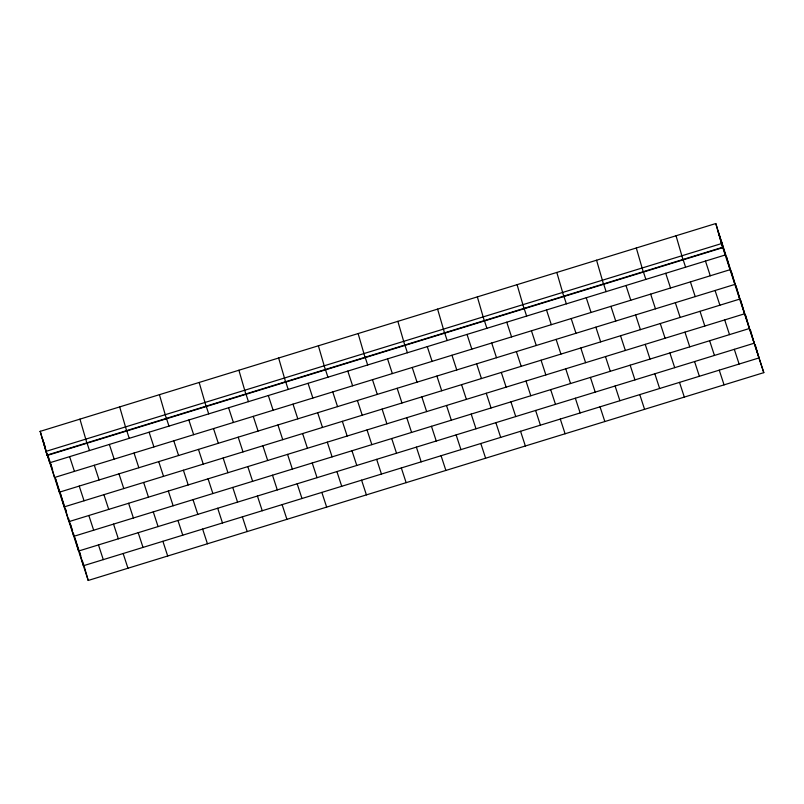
<?xml version="1.0" encoding="UTF-8"?>
<svg xmlns="http://www.w3.org/2000/svg" width="804" height="804" viewBox="0 0 804 804"><rect width="100%" height="100%" fill="white"/><g stroke="black" fill="none" stroke-linecap="round" stroke-linejoin="round"><path stroke-width="1.21" d="M40.2 431.356L715.781 223.542L716.987 227.22L722.675 247.27L47.094 455.084L40.2 431.356L47.094 455.084M45.888 451.406L721.479 243.592L715.781 223.542M46.451 452.662L88.219 580.458L763.8 372.644L717.932 230.567M721.479 243.592L763.8 372.644M705.47 261.069L710.274 275.782M715.078 290.495L719.892 305.198M724.695 319.912L729.509 334.625M734.313 349.338L739.117 364.041M683.189 259.833L685.591 267.179M690.405 281.892L695.209 296.606M700.023 311.319L704.827 326.022M709.63 340.735L714.444 355.448M719.248 370.162L724.062 384.865M682.938 259.491L676.043 235.773M665.722 273.3L670.536 288.003M675.34 302.716L680.154 317.429M684.958 332.142L689.762 346.846M694.576 361.559L699.379 376.272M643.451 272.053L645.853 279.41M650.667 294.123L655.471 308.826M660.275 323.54L665.089 338.253M669.893 352.956L674.707 367.669M679.511 382.382L684.325 397.096M643.2 271.712L636.306 247.994M625.984 285.52L630.788 300.234M635.602 314.937L640.406 329.65M645.22 344.363L650.024 359.076M654.838 373.78L659.642 388.493M603.714 284.274L606.115 291.631M610.919 306.344L615.733 321.057M620.537 335.76L625.351 350.474M630.155 365.187L634.959 379.9M639.773 394.603L644.577 409.316M603.452 283.943L596.558 260.215M586.247 297.741L591.051 312.454M595.864 327.168L600.668 341.871M605.472 356.584L610.286 371.297M615.09 386.01L619.904 400.714M563.966 296.505L566.378 303.852M571.182 318.565L575.986 333.278M580.8 347.991L585.603 362.694M590.417 377.408L595.221 392.121M600.035 406.834L604.839 421.537M563.715 296.163L556.82 272.445M546.509 309.972L551.313 324.675M556.117 339.388L560.931 354.102M565.735 368.815L570.549 383.518M575.352 398.231L580.156 412.944M523.977 308.384L517.083 284.666M524.228 308.726L526.63 316.083M531.444 330.796L536.248 345.499M541.062 360.212L545.866 374.925M550.68 389.628L555.484 404.342M560.287 419.055L565.101 433.768M506.761 322.193L511.575 336.906M516.379 351.609L521.193 366.322M525.997 381.036L530.801 395.749M535.615 410.452L540.419 425.165M484.49 320.947L486.892 328.303M491.706 343.017L496.51 357.73M501.314 372.433L506.128 387.146M510.932 401.859L515.746 416.572M520.55 431.276L525.364 445.989M484.239 320.615L477.345 296.887M467.023 334.414L471.827 349.127M476.641 363.84L481.445 378.553M486.259 393.256L491.063 407.97M495.877 422.683L500.681 437.386M444.753 333.178L447.155 340.524M451.959 355.237L456.772 369.951M461.576 384.664L466.39 399.367M471.194 414.08L475.998 428.793M480.812 443.506L485.616 458.21M444.501 332.836L437.597 309.118M427.286 346.645L432.09 361.348M436.904 376.061L441.708 390.774M446.511 405.487L451.325 420.19M456.129 434.904L460.943 449.617M405.005 345.398L407.417 352.755M412.221 367.468L417.035 382.171M421.839 396.885L426.643 411.598M431.457 426.301L436.26 441.014M441.074 455.727L445.878 470.44M404.754 345.057L397.859 321.339M387.548 358.865L392.352 373.579M397.156 388.282L401.97 402.995M406.774 417.708L411.588 432.421M416.392 447.124L421.195 461.838M365.267 357.619L367.669 364.976M372.483 379.689L377.287 394.402M382.101 409.105L386.905 423.819M391.719 438.532L396.523 453.245M401.327 467.948L406.141 482.661M365.016 357.288L358.122 333.559M347.8 371.086L352.614 385.799M357.418 400.513L362.232 415.226M367.036 429.929L371.84 444.642M376.654 459.355L381.458 474.058M325.53 369.85L327.931 377.207M332.745 391.91L337.549 406.623M342.353 421.336L347.167 436.039M351.971 450.753L356.785 465.466M361.589 480.179L366.403 494.882M325.278 369.508L318.384 345.79M308.063 383.317L312.867 398.02M317.68 412.733L322.484 427.447M327.298 442.16L332.102 456.863M336.916 471.576L341.72 486.289M285.541 381.729L278.636 358.011M285.792 382.071L288.194 389.427M292.998 404.141L297.812 418.844M302.616 433.557L307.429 448.27M312.233 462.983L317.037 477.687M321.851 492.4L326.655 507.113M268.325 395.538L273.129 410.251M277.943 424.954L282.747 439.667M287.561 454.381L292.365 469.094M297.168 483.797L301.982 498.51M246.044 394.292L248.456 401.648M253.26 416.361L258.074 431.075M262.878 445.778L267.682 460.491M272.496 475.204L277.3 489.917M282.114 504.621L286.917 519.334M245.793 393.96L238.899 370.232M228.587 407.759L233.391 422.472M238.195 437.185L243.009 451.898M247.813 466.601L252.627 481.315M257.431 496.028L262.245 510.741M206.306 406.522L208.708 413.879M213.522 428.582L218.326 443.295M223.14 458.009L227.944 472.712M232.758 487.425L237.562 502.138M242.366 516.851L247.18 531.555M206.055 406.181L199.161 382.463M188.839 419.989L193.653 434.693M198.457 449.406L203.271 464.119M208.075 478.832L212.879 493.535M217.693 508.249L222.497 522.962M166.569 418.743L168.971 426.1M173.785 440.813L178.588 455.516M183.392 470.229L188.206 484.943M193.01 499.656L197.824 514.359M202.628 529.072L207.442 543.785M166.317 418.412L159.423 394.684M149.102 432.21L153.916 446.923M158.72 461.637L163.524 476.34M168.337 491.053L173.141 505.766M177.955 520.469L182.759 535.183M126.831 430.964L129.233 438.321M134.037 453.034L138.851 467.747M143.655 482.45L148.469 497.163M153.273 511.877L158.076 526.59M162.89 541.293L167.694 556.006M126.58 430.632L119.675 406.904M109.364 444.431L114.168 459.144M118.982 473.857L123.786 488.571M128.6 503.274L133.404 517.987M138.208 532.7L143.022 547.413M86.832 442.853L79.938 419.135M87.093 443.195L89.495 450.552M94.299 465.255L99.113 479.968M103.917 494.681L108.721 509.394M113.535 524.097L118.339 538.811M123.153 553.524L127.957 568.227M69.626 456.662L74.43 471.365M79.234 486.078L84.048 500.791M88.852 515.505L93.666 530.208M98.47 544.921L103.284 559.634M42.351 438.371L45.265 447.305M48.18 456.2L52.612 469.777M60.009 492.41L55.576 478.832L59.365 492.189L734.946 284.385L731.158 271.018M64.822 507.123L60.38 493.535L64.179 506.902L739.76 299.088L735.961 285.732M66.3 511.645L65.194 508.249L68.983 521.615L744.564 313.801L740.775 300.435M68.521 518.429L69.626 521.826M72.591 530.881L69.998 522.962L73.797 536.328L749.378 328.514L745.579 315.148M73.325 533.142L74.44 536.539M79.244 551.253L74.802 537.675L78.601 551.031L754.182 343.218L750.393 329.861M80.722 555.775L79.616 552.378L83.405 565.745L758.996 357.931L755.197 344.574M82.199 560.308L84.048 565.956M726.344 256.305L730.143 269.672L54.561 477.486L52.35 469.687M721.54 241.592L725.339 254.958L49.747 462.772L47.536 454.974M719.138 234.245L722.927 247.602L47.346 455.416L43.557 442.049M84.42 567.091L88.219 580.458M50.763 464.119L51.717 467.456"/></g></svg>
